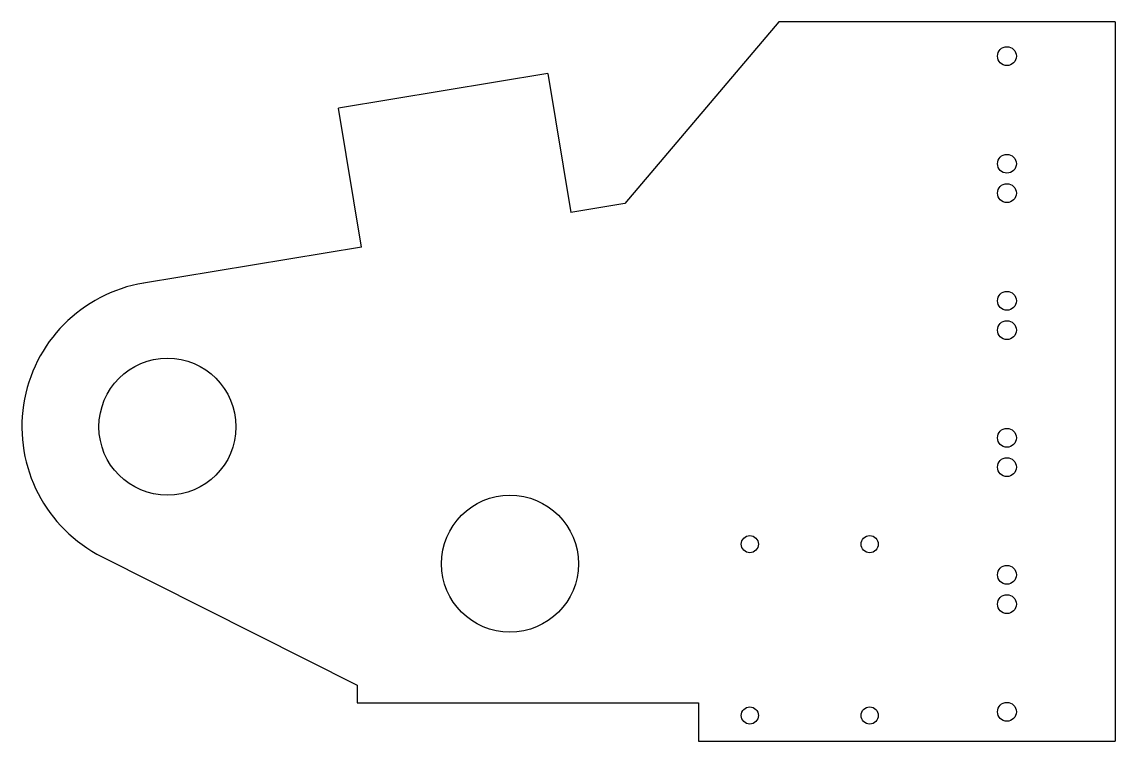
# Model space of a CAD drawing. Header units: millimetres. Extents: x -281 to 357, y -210 to 210.
import ezdxf

# ---------------------------------------------------------------- set-up
doc = ezdxf.new("R2010")
doc.units = ezdxf.units.MM

msp = doc.modelspace()

# ---------------------------------------------------------------- linework, layer by layer
at = {"color": 7, "linetype": 'Continuous', "lineweight": 25}
for p, q in [((160.98, 210), (71, 103.96)), ((357.36, 210), (160.98, 210)), ((357.36, 210), (357.36, -210)), ((26.2, 179.93), (-96.15, 159.67)), ((26.2, 179.93), (39.64, 98.77)), ((-82.71, 78.51), (-96.15, 159.67)), ((71, 103.96), (39.64, 98.77)), ((-82.71, 78.51), (-209.87, 57.45)), ((-234.18, -102.34), (-85.21, -177.28)), ((-85.21, -177.28), (-85.21, -187.7)), ((-85.21, -187.7), (114.05, -187.7)), ((114.05, -187.7), (114.05, -210)), ((114.05, -210), (357.36, -210))]:
    msp.add_line(p, q, dxfattribs=at)
for centre, radius in [((294.17, 190), 5.5), ((294.17, 127.14), 5.5), ((294.17, 110), 5.5), ((294.17, 47.13), 5.5), ((294.17, 30), 5.5), ((-195.98, -26.4), 40), ((294.17, -32.87), 5.5), ((294.17, -50), 5.5), ((4.02, -106.4), 40), ((144.05, -95), 5), ((214.05, -95), 5), ((294.17, -112.86), 5.5), ((294.17, -130), 5.5), ((144.05, -195), 5), ((214.05, -195), 5), ((294.17, -192.87), 5.5)]:
    msp.add_circle(centre, radius, dxfattribs=at)
msp.add_arc((-195.98, -26.4), 85, 99.40238, 243.29645, dxfattribs=at)

doc.saveas('drawing.dxf')
